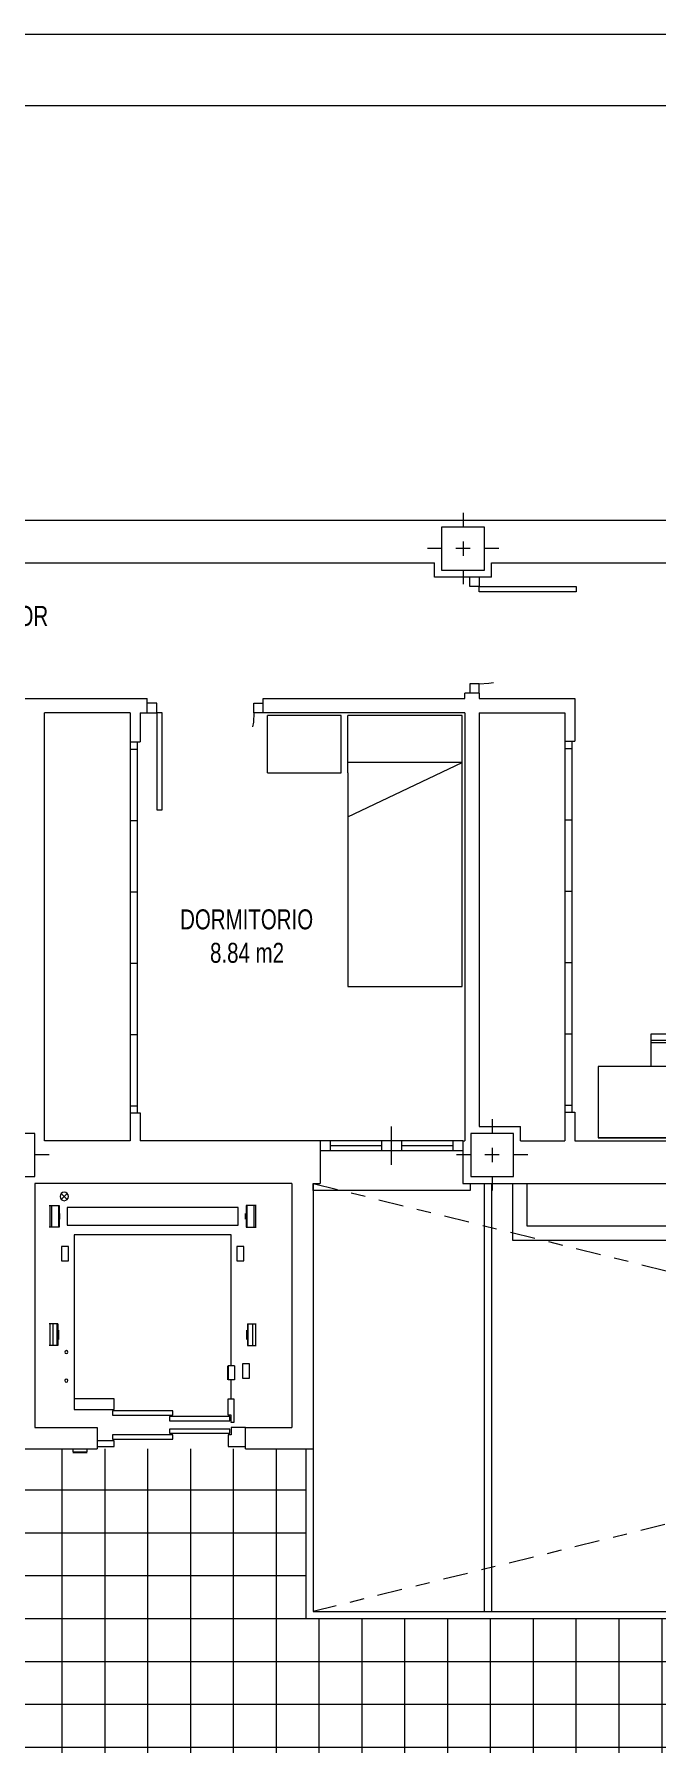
# Model space of a CAD drawing. Header units: millimetres. Extents: x 1426 to 1585, y -58 to 4.
# Drawn here: x 1497.25 to 1501.61, y -40.01 to -28.03 of the extents above; entities that cross this region are included whole.
import ezdxf
from ezdxf.enums import TextEntityAlignment as Align

# ---------------------------------------------------------------- set-up
doc = ezdxf.new("R2010")
doc.units = ezdxf.units.MM
doc.header["$LTSCALE"] = 0.35
doc.linetypes.add('DASHDOT', pattern=[1, 0.5, -0.25, 0, -0.25])
doc.linetypes.add('PUNTOS', pattern=[6.35, 0, -6.35])
for name, color, linetype, lineweight in [('ASCENSOR', 9, 'Continuous', 0), ('BARRIDO_PUERTA', 251, 'PUNTOS', 0), ('CARPINTERIA', 4, 'Continuous', 0), ('ESCALERAS', 7, 'Continuous', 0), ('FORMATO', 7, 'Continuous', 0), ('GRAFISMOS', 8, 'DASHDOT', 0), ('MOBILIARIO', 7, 'Continuous', 0), ('MUEBLES', 7, 'Continuous', 0), ('MUROS', 1, 'Continuous', 0), ('PILARES', 7, 'Continuous', 0), ('SOLERIA', 251, 'Continuous', 0), ('SUPERFICIES', 2, 'Continuous', 0), ('TEXTOS', 3, 'Continuous', 0), ('VISTO', 251, 'Continuous', 0)]:
    doc.layers.add(name, color=color, linetype=linetype, lineweight=lineweight)
doc.styles.add('SWIS721 Lt', font='swisscl.ttf')

# ---------------------------------------------------------------- blocks, each defined once
blk = doc.blocks.new('C VA100')
at = {"layer": 'CARPINTERIA'}
for p, q in [((0.5000000000004547, 0), (0, 0)), ((0.07000000000061846, 0), (0.07000000000061846, -0.07000000000016371)), ((0.4300000000007458, 0), (0.4300000000007458, -0.07000000000016371)), ((0.5, -0.1700000000000728), (0.5, 0.09999999999854481)), ((1, 4.547473508864641e-13), (0.5, 0)), ((0.5700000000006185, 0), (0.5700000000006185, -0.07000000000016371)), ((0.930000000000291, 4.547473508864641e-13), (0.930000000000291, -0.06999999999970896)), ((0.5000000000004547, -0.07000000000016371), (0, -0.07000000000016371)), ((0.4300000000007458, -0.03500000000030923), (0.07000000000061846, -0.03500000000030923)), ((1, -0.06999999999970896), (0.5, -0.07000000000016371)), ((0.930000000000291, -0.03499999999985448), (0.5700000000006185, -0.03500000000030923)), ((-0.0499999999992724, -0.3500000000003638), (-0.0499999999992724, -0.3000000000001819)), ((1.050000000000182, -0.3499999999999091), (-0.0499999999992724, -0.3500000000003638)), ((1.050000000000182, -0.2999999999997272), (1.050000000000182, -0.3499999999999091))]:
    blk.add_line(p, q, dxfattribs=at)
blk = doc.blocks.new('PILAR 30x30')
at = {"layer": 'GRAFISMOS', "ltscale": 0.5}
for p, q in [((0, 0.2499999999999858), (0, -0.2499999999999858)), ((0.2499999999999716, 0), (-0.25, 0))]:
    blk.add_line(p, q, dxfattribs=at)
at = {"layer": 'PILARES'}
blk.add_lwpolyline([(0.1499999999999773, -0.1500000000000021), (0.1499999999999773, 0.149999999999995), (-0.1500000000000057, 0.149999999999995), (-0.1500000000000057, -0.1500000000000021)], close=True, dxfattribs=at)
blk = doc.blocks.new('A$C7B596D43')
at = {"layer": 'MUEBLES'}
for p, q in [((-1.419790294221457e-07, 1.498506282077116), (-1.419790294221457e-07, 1.899999949663197)), ((0.5157371351176607, 1.899999949663197), (-1.419790010004363e-07, 1.899999949663197)), ((0.5157371351176607, 1.498506282077116), (0.5157371351176607, 1.899999949663197)), ((0.5640066828195813, 1.498506282077102), (0.5640066828195813, 1.899999949663183)), ((1.364006682819593, 1.899999949663197), (0.5640066828195813, 1.899999949663183)), ((1.364006682819593, -5.03368084991962e-08), (1.364006682819593, 1.899999949663197)), ((1.364006682819593, 1.569999949663185), (0.5640066828195813, 1.569999949663185)), ((0.5640066828195813, 1.189999949663189), (1.364006682819593, 1.569999949663185)), ((-1.419790294221457e-07, 1.498506282077116), (0.5157371351176607, 1.498506282077116)), ((0.5640066828195813, 1.498506282077102), (0.5640066828195813, -5.03368084991962e-08)), ((0.5640066828195813, -5.03368084991962e-08), (1.364006682819593, -5.03368084991962e-08))]:
    blk.add_line(p, q, dxfattribs=at)
blk = doc.blocks.new('mes')
at = {"layer": 'MUEBLES'}
for p, q in [((-0.1800000000000637, 0.5200000000000387), (-0.1800000000000637, 0.7460000000001514)), ((-0.1800000000000637, 0.7460000000001514), (0.1800000000000637, 0.7460000000001514)), ((0.1800000000000637, 0.7460000000001514), (0.1800000000000637, 0.5200000000000387)), ((-0.1800000000000637, 0.6880000000001587), (-0.1800000000000637, 0.7019999999998277)), ((-0.1800000000000637, 0.7019999999998277), (0.1800000000000637, 0.7019999999998277)), ((0.1800000000000637, 0.6880000000001587), (-0.1800000000000637, 0.6880000000001587)), ((-0.5500000000000114, 0.5199999999999818), (0.5500000000000114, 0.5199999999999818)), ((-0.5500000000000114, 0.01999999999998181), (-0.5500000000000114, 0.5199999999999818)), ((0.5500000000000114, 0.5199999999999818), (0.5500000000000114, 0.01999999999998181)), ((0.5500000000000114, 0.01999999999998181), (-0.5500000000000114, 0.01999999999998181)), ((-0.5500000000000114, 0.01999999999998181), (0.5500000000000114, 0.01999999999998181))]:
    blk.add_line(p, q, dxfattribs=at)
blk = doc.blocks.new('C P072')
at = {"layer": 'BARRIDO_PUERTA'}
blk.add_arc((0.06790447680714351, -0.0008679941265654634), 0.722096044878664, 0.06887229536583446, 86.65797362140653, dxfattribs=at)
at = {"layer": 'CARPINTERIA'}
for p, q in [((0.07000000000016371, 0.7200000000002547), (0.1100000000005821, 0.7200000000002547)), ((0.07000000000016371, 0), (0.07000000000016371, 0.7200000000002547)), ((0.1100000000005821, 0.7200000000002547), (0.1100000000005821, 0)), ((0, 0), (0.07000000000016371, 0)), ((0.1100000000005821, 0), (0.07000000000016371, 0)), ((0.07000000000016371, 0), (0.07000000000016371, -0.07000000000016371)), ((0.7900000000004184, 0), (0.7900000000004184, -0.07000000000016371)), ((0.8600000000005821, -9.094947017729282e-13), (0.7900000000004184, 0)), ((0.07000000000016371, -0.07000000000016371), (0, -0.07000000000016371)), ((0.7900000000004184, -0.07000000000016371), (0.8600000000005821, -0.07000000000061846))]:
    blk.add_line(p, q, dxfattribs=at)
blk = doc.blocks.new('ARMARIO 5H')
at = {"layer": 'CARPINTERIA'}
for p, q in [((0, 0.04999999999999716), (2.599999999999909, 0.04999999999999716)), ((0, 0), (2.599999999999909, 0)), ((0.04999999999995453, 0.04999999999999716), (0.04999999999995453, 0)), ((0.5499999999999545, 0.04999999999999716), (0.5499999999999545, 0)), ((1.049999999999955, 0.04999999999999716), (1.049999999999955, 0)), ((1.549999999999955, 0.04999999999999716), (1.549999999999955, 0)), ((2.049999999999955, 0.04999999999999716), (2.049999999999955, 0)), ((2.549999999999955, 0.04999999999999716), (2.549999999999955, 0))]:
    blk.add_line(p, q, dxfattribs=at)
blk = doc.blocks.new('A$C7E8917FC')
at = {"layer": 'ASCENSOR'}
for p, q in [((1.323213588369526, 1.81581236699418), (1.365640110036793, 1.773386089325811)), ((1.323213710369146, 1.773385967326362), (1.365640110036793, 1.815812610994016)), ((-2.265765033371281e-07, 1.731390619773606), (0.06999978607609592, 1.731390619773606)), ((0.004999774327416162, 1.731390619773606), (0.004999774327416162, 1.578390592120229)), ((0.01499977613502779, 1.731390619773606), (0.01499977613502779, 1.578390592120229)), ((0.06499978517217642, 1.731390619773606), (0.06499978517217642, 1.578390592120229)), ((0.06999978607609592, 1.731390619773606), (0.06999978607609592, 1.578390592120229)), ((0.1249997960162545, 1.71750009322497), (1.324999966691848, 1.717500093224913)), ((0.1249997960162545, 1.592500070632354), (0.1249997960162545, 1.71750009322497)), ((1.324999966691848, 1.717500093224913), (1.324999966691848, 1.592500070632326)), ((1.379999976632007, 1.731390619773549), (1.379999976632007, 1.578390592120201)), ((1.449999989284379, 1.731390619773549), (1.379999976632007, 1.731390619773549)), ((1.384999977535699, 1.731390619773549), (1.384999977535699, 1.578390592120201)), ((1.434999986572848, 1.731390619773549), (1.434999986572848, 1.578390592120201)), ((1.444999988380459, 1.731390619773549), (1.444999988380459, 1.578390592120201)), ((0.06999978607609592, 1.578390592120229), (-2.265765033371281e-07, 1.578390592120229)), ((0.07499978697978804, 1.634890602332007), (0.07499978697978804, 1.674890609561601)), ((1.324999966691848, 1.592500070632326), (0.1249997960162545, 1.592500070632354)), ((1.374999975728088, 1.63489060233195), (1.374999975728088, 1.674890609561544)), ((1.379999976632007, 1.578390592120201), (1.449999989284379, 1.578390592120201)), ((0.08499978878649017, 1.343000025537634), (0.08499978878649017, 1.443000043611619)), ((0.08499978878649017, 1.443000043611619), (0.1349997978238662, 1.443000043611619)), ((0.1349997978238662, 1.443000043611619), (0.1349997978238662, 1.343000025537634)), ((0.1749998050534032, 1.525000058432482), (1.274999957654472, 1.525000058432425)), ((0.1749998050534032, 0.6077448198688273), (0.1749998050534032, 1.525000058432482)), ((1.274999957654472, 1.525000058432425), (1.274999957654472, 0.3000001352466484)), ((1.314999964884237, 1.44300004361159), (1.364999973921385, 1.44300004361159)), ((1.314999964884237, 1.343000025537577), (1.314999964884237, 1.44300004361159)), ((1.364999973921385, 1.44300004361159), (1.364999973921385, 1.343000025537577)), ((0.1349997978238662, 1.343000025537634), (0.08499978878649017, 1.343000025537634)), ((1.364999973921385, 1.343000025537577), (1.314999964884237, 1.343000025537577)), ((0.06099978444945009, 0.9016395194871052), (-2.265765033371281e-07, 0.9016395194871052)), ((0.004999774327416162, 0.9016395194871052), (0.004999774327416162, 0.7486394918337282)), ((0.02599977812269572, 0.9016395194871052), (0.02599977812269572, 0.7486394918337282)), ((0.05599978354553059, 0.7486394918337282), (0.05599978354553059, 0.9016395194871052)), ((0.06099978444945009, 0.9016395194871052), (0.06099978444945009, 0.7486394918337282)), ((0.06599978535314222, 0.8576395115344155), (0.06599978535314222, 0.7926394997861905)), ((1.383999977354733, 0.8576395115343587), (1.383999977354733, 0.7926394997861337)), ((1.388999978258653, 0.9016395194870483), (1.388999978258653, 0.7486394918336998)), ((1.388999978258653, 0.9016395194870483), (1.449999989284379, 0.9016395194870483)), ((1.393999979162345, 0.7486394918336998), (1.393999979162345, 0.9016395194870483)), ((1.423999984585407, 0.9016395194870483), (1.423999984585407, 0.7486394918336998)), ((1.444999988380459, 0.9016395194870483), (1.444999988380459, 0.7486394918336998)), ((0.06099978444945009, 0.7486394918337282), (-2.265765033371281e-07, 0.7486394918337282)), ((1.388999978258653, 0.7486394918336998), (1.449999989284379, 0.7486394918336714)), ((0.04608608475336951, 0.5198544229833715), (0.04608608475336951, 0.6198544410573561)), ((0.04608608475336951, 0.6198544410573561), (0.09608609378983601, 0.6198544410573561)), ((0.09608609378983601, 0.6198544410573561), (0.09608609378983601, 0.5198544229833715)), ((0.1518036338602542, 0.6077448198688273), (0.1518036338602542, 0.5077448017946153)), ((0.1518036338602542, 0.6077448198688273), (0.1949998086677169, 0.6077448198688273)), ((0.1949998086677169, 0.6077448198688273), (0.1949998086677169, 0.5077448017946153)), ((0.1999998095716364, 0.6077448198688273), (0.1999998095716364, 0.5077448017946153)), ((0.09608609378983601, 0.5198544229833715), (0.04608608475336951, 0.5198544229833715)), ((0.1518036338602542, 0.5077448017946153), (0.1949998086677169, 0.5077448017946153)), ((0.1749998050534032, 0.3750001488023145), (0.1749998050534032, 0.5077448017946153)), ((0.1549998014381799, 0.3750001488023145), (0.1549998014381799, 0.2100001189801048)), ((0.1949998086677169, 0.3750001488023145), (0.1549998014381799, 0.3750001488023145)), ((0.1949998086677169, 0.2620001283785314), (0.1949998086677169, 0.3750001488023145)), ((0.9949999961868343, 0.3750001488023145), (1.274999957654472, 0.3750001488022576)), ((0.9949999961868343, 0.3000001352467052), (0.9949999961868343, 0.3750001488023145)), ((0.1749998050534032, 0.2620001283785314), (0.1949998086677169, 0.2620001283785314)), ((0.1749998050534032, 0.2100001189801048), (0.1749998050534032, 0.2620001283785314)), ((1.274999957654472, 0.3000001352466484), (0.9949999961868343, 0.3000001352467052)), ((0.07499978697887855, 0.1750001126540894), (0.1749998050534032, 0.1750001126540894)), ((0.1549998014381799, 0.2100001189801048), (0.1749998050534032, 0.2100001189801048)), ((0.1749998050534032, 0.1750001126540894), (0.1749998050534032, 0.1230001032556913)), ((0.1749998050534032, 0.1230001032556913), (0.1949998086677169, 0.1230001032556913)), ((0.1949998086677169, 0.1230001032556913), (0.1949998086677169, 0.04200008861553783)), ((0.1949998086677169, 0.04200008861553783), (0.07499978697887855, 0.04200008861553783)), ((0.9949999961868343, 0.08200009584513168), (1.115000017875445, 0.08200009584513168)), ((0.9949999961868343, 0.04200008861553783), (0.9949999961868343, 0.08200009584513168)), ((1.115000017875445, 0.04200008861553783), (0.9949999961868343, 0.04200008861553783)), ((1.185068850400512, 0.005000081928017153), (1.185068850400512, 0.02500008554304145)), ((1.285068838474217, 0.005000081928017153), (1.185068850400512, 0.005000081928017153)), ((1.285068838474217, 8.102443871393916e-08), (1.185068850400512, 8.102443871393916e-08)), ((1.285068838474217, 0.02500008554304145), (1.285068838474217, 0.005000081928017153))]:
    blk.add_line(p, q, dxfattribs=at)
for points in [[(0.183999806680049, 0.2510001263904371), (0.6059999349156442, 0.2510001263904371), (0.6059999349156442, 0.2210001209682275), (0.183999806680049, 0.2210001209682275)], [(0.5839998699386797, 0.292000133800741), (1.005999998174275, 0.292000133800741), (1.005999998174275, 0.2620001283785598), (0.5839998699386797, 0.2620001283785598)], [(0.183999806680049, 0.1640001106659952), (0.6059999349156442, 0.1640001106659952), (0.6059999349156442, 0.134000105243814), (0.183999806680049, 0.1340001052437856)], [(0.5839998699386797, 0.123000103255464), (1.005999998174275, 0.123000103255464), (1.005999998174275, 0.09300009783325436), (0.5839998699386797, 0.09300009783325436)]]:
    blk.add_lwpolyline(points, close=True, dxfattribs=at)
for centre, radius in [((1.344426849203046, 1.794599228160024), 0.02999999490661028), ((1.329999967595541, 0.7029999640852225), 0.01053878490478786), ((1.329999967595541, 0.5030001719370034), 0.01078051594847851)]:
    blk.add_circle(centre, radius, dxfattribs=at)

msp = doc.modelspace()

# ---------------------------------------------------------------- hatches: boundary and pattern name
at = {"layer": 'SOLERIA'}
h = msp.add_hatch(dxfattribs=at)
h.set_pattern_fill('ANSI37', color=256, scale=2.403, angle=45, style=0)
h.set_pattern_definition([(90, (1505.251627158006, -39.73548816322316), (-0.300375, 5.551115123125783e-17), []), (180, (1505.251627158006, -39.73548816322316), (-5.551115123125783e-17, -0.300375), [])])
h.paths.add_polyline_path([(1490.303187870864, -39.13549588361904), (1496.951204753269, -39.1354958836185), (1496.951204753269, -37.94551151334705), (1499.151204766196, -37.94551148324029), (1499.151204766196, -39.13549588027013), (1511.402049485929, -39.13549588361851), (1511.402049486787, -39.04549574618766), (1513.552049414036, -39.04549587481575), (1513.552049405238, -39.13549588361875), (1520.200066445148, -39.13549588361909), (1520.200066445148, -40.33548044282728), (1517.582043143207, -40.33548044283207), (1517.582043143207, -40.28548044283189), (1516.382043143207, -40.28548044283237), (1516.382043143207, -40.33548044282717), (1515.87122256936, -40.33548044283256), (1515.87122256936, -40.28548044283237), (1514.67122256936, -40.28548044283189), (1514.67122256936, -40.33548044283207), (1510.525824208757, -40.33548156755221), (1510.525824208757, -40.28548156755203), (1509.325824208757, -40.28548156755155), (1509.325824208757, -40.33548156755173), (1506.707037367578, -40.33548044283207), (1506.707037367578, -40.28548044283189), (1505.507037367579, -40.28548044283237), (1505.507037367579, -40.33548044282717), (1504.996216793731, -40.33548044282724), (1504.996216793731, -40.28548044283237), (1503.796216793732, -40.28548044283189), (1503.796216793732, -40.33548044283207), (1501.177429952552, -40.33548044282664), (1501.177429952552, -40.28548156755155), (1499.977429952553, -40.28548156755203), (1499.977429952553, -40.33548044282724), (1495.832025327116, -40.33548044283207), (1495.832025327116, -40.28548044283189), (1494.632025327117, -40.28548044283237), (1494.632025327117, -40.33548044282717), (1494.121204753269, -40.33548044283256), (1494.121204753269, -40.28548044283237), (1492.92120475327, -40.28548044283189), (1492.92120475327, -40.33548044283207), (1490.303187870864, -40.33548044282731)])

# ---------------------------------------------------------------- linework, layer by layer
at = {"layer": 'ESCALERAS'}
for p, q in [((1499.151204766196, -37.94551148288783), (1499.151204766196, -39.13549588027013)), ((1499.201204766195, -37.94551148288785), (1499.201204766195, -39.08549588027007)), ((1499.151204766196, -39.13549588027013), (1505.251627080656, -39.13549588361864)), ((1499.201204766195, -39.08549588027007), (1505.251627080656, -39.08549588361863))]:
    msp.add_line(p, q, dxfattribs=at)
at = {"layer": 'FORMATO'}
msp.add_lwpolyline([(1531.448353036657, -28.02988439646706), (1531.448353036657, -57.72988439646665), (1478.948353036657, -57.72988439646625), (1478.948353036657, -28.02988439646666)], close=True, dxfattribs=at)
at = {"layer": 'FORMATO', "color": 1}
msp.add_lwpolyline([(1530.948353036657, -28.52988439646708), (1530.948353036657, -57.22988439646667), (1479.448353036657, -57.22988439646625), (1479.448353036657, -28.52988439646666)], close=True, dxfattribs=at)
at = {"layer": 'GRAFISMOS'}
for p, q in [((1499.201204646482, -36.08549588361853), (1511.352049502811, -39.08549588361848)), ((1511.352049502811, -36.08549588361895), (1499.201204766195, -39.08549588027007))]:
    msp.add_line(p, q, dxfattribs=at)
at = {"layer": 'MUROS'}
for p, q in [((1488.532420957347, -31.43549588361937), (1521.973915429429, -31.43549588361946)), ((1495.804466496476, -32.68549588361785), (1498.038473321273, -32.68549588361443)), ((1498.851734909782, -32.68549588361125), (1500.265741734578, -32.68549588362027)), ((1500.365741734578, -32.68549588361672), (1501.035741734579, -32.68549588361683)), ((1500.36574173458, -32.78549588361671), (1500.96574173458, -32.78549588361681)), ((1497.918473321273, -32.99049588361401), (1497.988473321273, -32.99049588361401)), ((1500.96574173458, -32.98549588361804), (1501.03574173458, -32.98549588361804)), ((1500.96574173458, -35.58549588361794), (1501.035741734581, -35.58549588361794)), ((1497.918473321273, -35.59049588361415), (1497.988473321273, -35.59049588361415)), ((1500.656204772287, -35.78549588361933), (1500.96574173458, -35.78549588361927)), ((1501.035741734581, -35.78549588361926), (1502.428471105104, -35.78549588362245)), ((1500.2512046497, -36.0854958836446), (1502.428471105104, -36.08549588364297)), ((1497.686204661975, -37.79551151334704), (1497.686204661975, -37.88851153015603)), ((1497.686204661975, -37.88851153015603), (1497.686204661975, -37.94551154045804)), ((1497.686204661975, -37.88851153015603), (1497.686204661975, -37.88851153015603)), ((1498.726204893675, -37.94551151334705), (1498.726204893675, -37.94551148623611))]:
    msp.add_line(p, q, dxfattribs=at)
at = {"layer": 'MUROS', "lineweight": 0}
for p, q in [((1494.576615040193, -31.73549588361958), (1500.052437519585, -31.73549588361856)), ((1500.052437519586, -31.83548044296312), (1500.052437519585, -31.73549588361856)), ((1500.452437519586, -31.73549588361852), (1503.661627158007, -31.73549588361755)), ((1500.452437519586, -31.83548044296142), (1500.452437519586, -31.73549588361852)), ((1500.452437519586, -31.83548044296142), (1500.052437519586, -31.83548044296308)), ((1498.038473321273, -32.7854958836125), (1498.038473321273, -32.68549588361443)), ((1498.851734909782, -32.78549588361238), (1498.851734909782, -32.68549588361125)), ((1500.365741734578, -32.64874203147087), (1500.265741734578, -32.64874203147087)), ((1500.265741734578, -32.68549588362027), (1500.265741734578, -32.64874203147087)), ((1500.365741734578, -32.64874203147087), (1500.365741734578, -32.68549588361672)), ((1501.035741734579, -32.68549588361683), (1501.03574173458, -32.98549588361781)), ((1497.318473321274, -35.78549588361818), (1497.318473321273, -32.7854958836186)), ((1497.918473321273, -32.78549588361796), (1497.318473321273, -32.7854958836186)), ((1497.918473321273, -32.78549588361796), (1497.918473321273, -32.99049588361401)), ((1497.988473321273, -32.785495883614), (1497.988473321273, -32.99049588361401)), ((1497.988473321273, -32.785495883614), (1498.038473321273, -32.7854958836125)), ((1500.26574173458, -32.78549588362298), (1498.851734909782, -32.78549588361238)), ((1500.26574173458, -32.78549588362298), (1500.26574173458, -35.78549588361793)), ((1500.36574173458, -32.78549588361671), (1500.36574173458, -35.6854958836194)), ((1500.96574173458, -32.78549588361681), (1500.96574173458, -32.98549588361781)), ((1500.96574173458, -35.58549588361772), (1500.96574173458, -35.7854958836193)), ((1501.035741734581, -35.58549588361772), (1501.035741734581, -35.78549588361927)), ((1497.918473321273, -35.59049588361392), (1497.918473321273, -35.78549588361752)), ((1497.988473321273, -35.59049588361392), (1497.988473321274, -35.78549588361746)), ((1500.36574173458, -35.6854958836194), (1500.656204772288, -35.68549588361937)), ((1500.656204772287, -35.78549588361933), (1500.656204772288, -35.68549588361937)), ((1497.918473321273, -35.78549588361752), (1497.318473321274, -35.78549588361818)), ((1499.2512046497, -35.78549588361842), (1497.988473321274, -35.78549588361746)), ((1499.2512046497, -35.78549588361842), (1499.2512046497, -36.08549588361853)), ((1500.2512046497, -35.78549588361791), (1500.2512046497, -36.0854958836446)), ((1500.2512046497, -35.78549588361791), (1500.26574173458, -35.78549588361793)), ((1497.251204731061, -36.08551149289598), (1497.251204624865, -37.79551151334702)), ((1499.051204646483, -36.085511492542), (1497.251204731061, -36.08551149589028)), ((1499.051204646483, -36.085511492542), (1499.05120475654, -37.7954960565992)), ((1499.201204646482, -36.08549588361853), (1499.201204766195, -37.94551148288785)), ((1499.201204646482, -36.08549588361853), (1499.2512046497, -36.08549588361853)), ((1497.251204624865, -37.79551151334702), (1497.686204661976, -37.79551151334702)), ((1497.301204537409, -37.79551151334702), (1497.686204661975, -37.79551151334702)), ((1498.726204896732, -37.79549605994747), (1499.051204843996, -37.7954960565992)), ((1496.901204753269, -37.94551151334704), (1497.686204661975, -37.94551151334714)), ((1498.726204893675, -37.94551148623611), (1499.20120473379, -37.94551148288785)), ((1499.201204627594, -37.94551148288785), (1499.201204766195, -37.94551148288785))]:
    msp.add_line(p, q, dxfattribs=at)
at = {"layer": 'MUROS'}
msp.add_lwpolyline([(1498.726204893675, -37.94551151334705), (1498.726204896732, -37.79549605994747)], dxfattribs=at)
at = {"layer": 'VISTO'}
for p, q in [((1500.401204570618, -36.08549588364423), (1500.401204570618, -39.0854958836184)), ((1500.451204570618, -36.08549588364412), (1500.451204570618, -39.08549588361848)), ((1500.601204773675, -36.48549581821941), (1500.601204773675, -36.08549581821924)), ((1500.701204773675, -36.3854958182194), (1500.701204773675, -36.08549581821929)), ((1506.308508481324, -36.38549588361858), (1500.701204773675, -36.3854958182194)), ((1506.408508481324, -36.48549588361858), (1500.601204773675, -36.48549581821941))]:
    msp.add_line(p, q, dxfattribs=at)

# ---------------------------------------------------------------- block references
at = {"layer": 'ASCENSOR', "xscale": -1}
msp.add_blockref('A$C7E8917FC', (1498.80120467985, -37.97051159889015), dxfattribs=at)
at = {"layer": 'CARPINTERIA'}
for p, xscale, yscale, zscale, rotation in [((1500.365741734579, -31.83548044296071), 0.9456530098937037, 0.9456530098937037, 0.9456530098937037, 270), ((1498.038473321273, -32.78549588361343), -0.9456530098937037, 0.9456530098936469, 0.9456530098936341, 180)]:
    msp.add_blockref('C P072', p, dxfattribs=dict(at, xscale=xscale, yscale=yscale, zscale=zscale, rotation=rotation))
at = {"layer": 'CARPINTERIA', "xscale": -1, "rotation": 90}
for p in [(1497.968473321273, -32.99049588361424), (1501.01574173458, -32.98549588361804)]:
    msp.add_blockref('ARMARIO 5H', p, dxfattribs=at)
at = {"layer": 'CARPINTERIA'}
msp.add_blockref('C VA100', (1499.2512046497, -35.78549588361835), dxfattribs=at)
at = {"layer": 'MOBILIARIO', "xscale": -1}
msp.add_blockref('mes', (1501.748684446294, -35.78549588361911), dxfattribs=at)
at = {"layer": 'MUEBLES'}
msp.add_blockref('A$C7B596D43', (1498.881735051761, -34.70549583328577), dxfattribs=at)
at = {"layer": 'PILARES'}
for p in [(1500.252437519586, -31.63548044296267), (1497.101204758806, -35.8854958836198), (1500.456204772287, -35.8854958836198)]:
    msp.add_blockref('PILAR 30x30', p, dxfattribs=at)

# ---------------------------------------------------------------- texts
at = {"layer": 'SUPERFICIES', "style": 'SWIS721 Lt'}
msp.add_text('8.84 m2', height=0.14, dxfattribs=at).set_placement((1498.737893671901, -34.39855913328599), align=Align.TOP_CENTER)
at = {"layer": 'TEXTOS', "style": 'SWIS721 Lt'}
for s, p in [('DISTRIBUIDOR', (1496.829630906711, -32.10734285278817)), ('DORMITORIO', (1498.735137830319, -34.23419435389439))]:
    msp.add_text(s, height=0.14, dxfattribs=at).set_placement(p, align=Align.MIDDLE)

doc.saveas('drawing.dxf')
